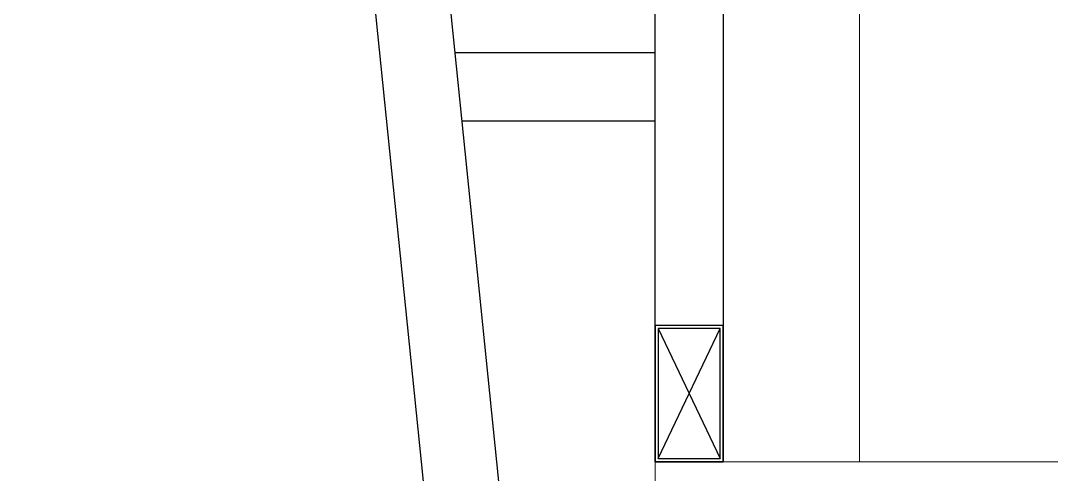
# Model space of a CAD drawing. Header units: millimetres. Extents: x 0 to 420000, y 0 to 297000.
# Drawn here: x 187797 to 188553, y 27041 to 27374 of the extents above; entities that cross this region are included whole.
import ezdxf

# ---------------------------------------------------------------- set-up
doc = ezdxf.new("R2010")
doc.units = ezdxf.units.MM
doc.layers.add('[0]', color=255, linetype='Continuous')
doc.layers.add('오버헤드 FR', color=1, linetype='Continuous')
doc.layers.add('A-WAXM-PANL', color=6, linetype='Continuous', lineweight=20)

# ---------------------------------------------------------------- blocks, each defined once
blk = doc.blocks.new('OHD-2(단)2500')
for p, q in [((-2.3, 102.3), (-47.7, 197.7)), ((-2.3, 197.7), (-47.7, 102.3))]:
    blk.add_line(p, q)
at = {"layer": '[0]', "color": 4}
for p, q in [((106, 0), (411, 3000, -17.56)), ((160.72, -5.56), (465.72, 2994.44, -17.56)), ((0, 400, -14.05), (146.67, 400, -14.05)), ((0, 350, -14.05), (141.58, 350, -14.05))]:
    blk.add_line(p, q, dxfattribs=at)
at = {"layer": '오버헤드 FR'}
for points in [[(-50, 100), (0, 100), (0, 3000), (-50, 3000)], [(-50, 200), (0, 200), (0, 100), (-50, 100)], [(-47.7, 197.7), (-2.3, 197.7), (-2.3, 102.3), (-47.7, 102.3)]]:
    blk.add_lwpolyline(points, close=True, dxfattribs=at)
blk = doc.blocks.new('오버헤드도어(저온3)(211208)')
at = {"layer": 'A-WAXM-PANL'}
blk.add_lwpolyline([(600, 9200), (600, 2600), (700, 2600), (700, 9200)], dxfattribs=at)
blk.add_lwpolyline([(0, 2600), (750, 2600), (750, 2500), (0, 2500)], close=True, dxfattribs=at)
blk.add_blockref('OHD-2(단)2500', (750, 2500))
blk = doc.blocks.new('지하2층')
at = {"xscale": -1}
blk.add_blockref('오버헤드도어(저온3)(211208)', (4759323.76, -401118.71), dxfattribs=at)

msp = doc.modelspace()

# ---------------------------------------------------------------- block references
msp.add_blockref('지하2층', (-4570311.26, 425568.71))

doc.saveas('drawing.dxf')
